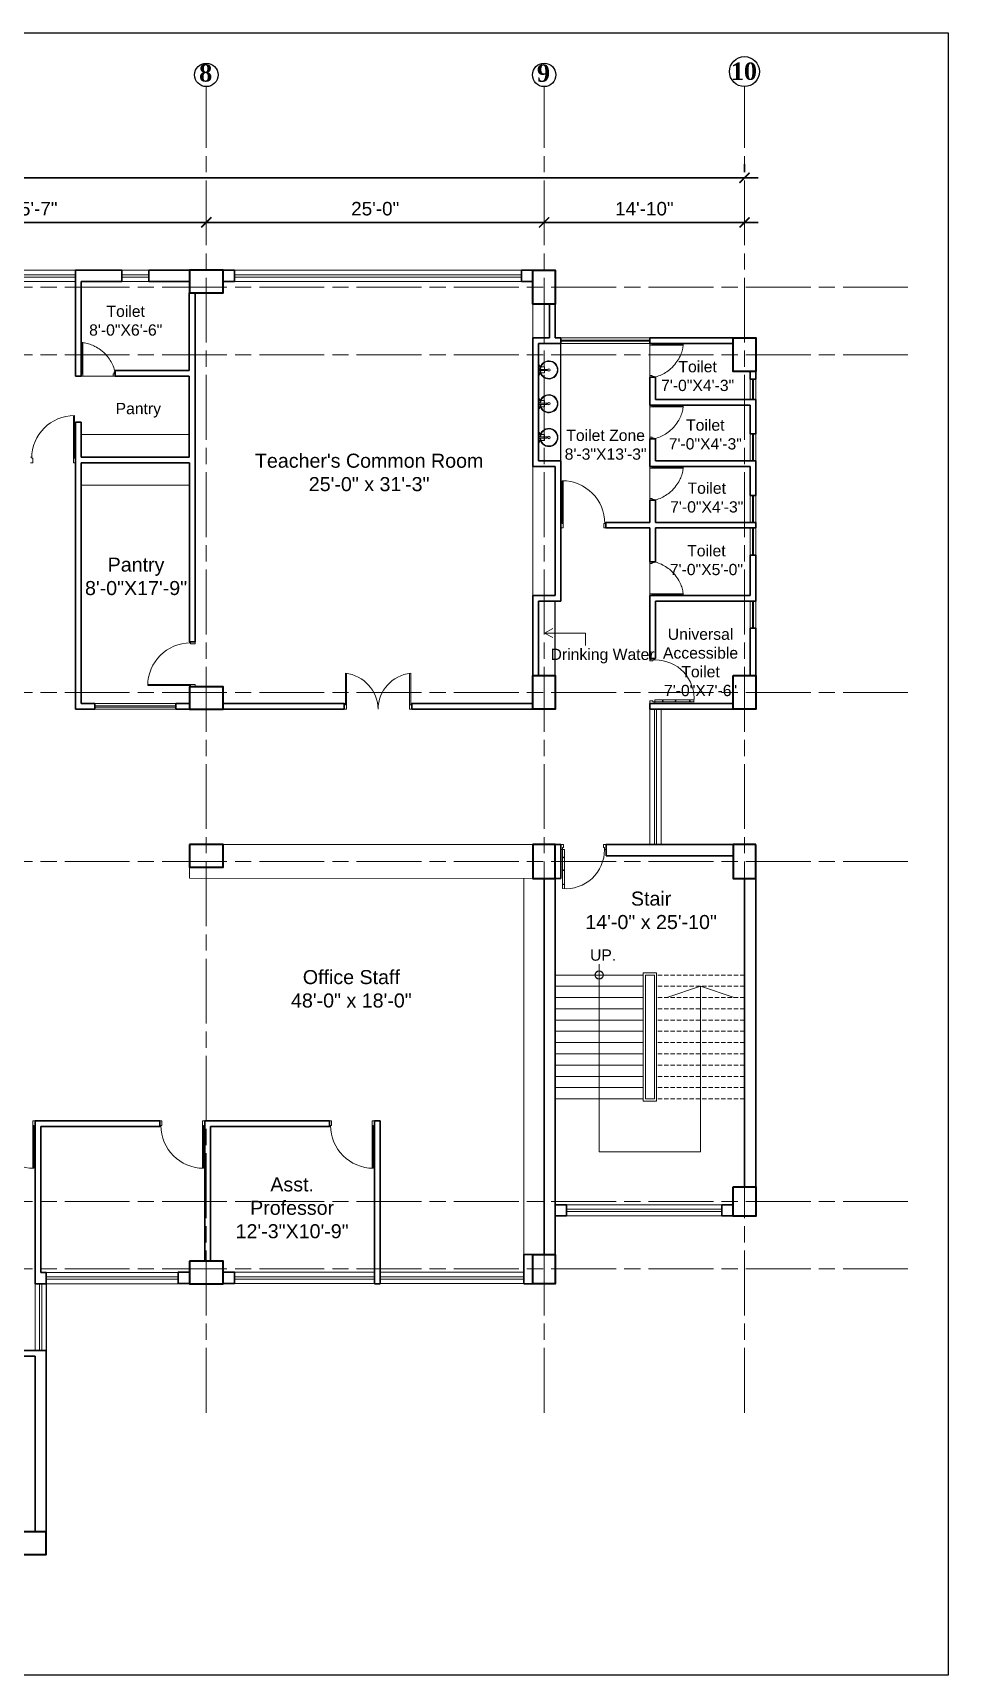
# Model space of a CAD drawing. Header units: inches. Extents: x -12 to 20935469, y -1604 to 24729220.
# Drawn here: x 20926124 to 20926937, y 24718738 to 24720196 of the extents above; entities that cross this region are included whole.
import ezdxf

# ---------------------------------------------------------------- set-up
doc = ezdxf.new("R2010")
doc.units = ezdxf.units.IN
doc.header["$LTSCALE"] = 0.03
doc.header["$MEASUREMENT"] = 0
doc.header["$PDMODE"] = 32
doc.header["$PDSIZE"] = 15
doc.linetypes.add('ACAD_ISO08W100', pattern=[36, 24, -3, 6, -3])
doc.linetypes.add('DASHED2', pattern=[0.375, 0.25, -0.125])
for name, color, linetype, lineweight in [('column', 1, 'Continuous', 40), ('Dim Line', 252, 'Continuous', 13), ('Door', 7, 'Continuous', 18), ('Gas', 21, 'Continuous', 5), ('Glass Line', 252, 'Continuous', 9), ('Grid Line', 252, 'Continuous', 18), ('Hatch', 253, 'Continuous', 15), ('Main Wall', 7, 'Continuous', 30), ('RAIL', 23, 'Continuous', 13), ('STAIR', 46, 'Continuous', 15), ('TOILET FIXTURE', 142, 'Continuous', 5), ('wind.', 150, 'Continuous', 20)]:
    doc.layers.add(name, color=color, linetype=linetype, lineweight=lineweight)
doc.layers.add('FUR', color=251, linetype='Continuous')
doc.layers.add('TEXT', color=7, linetype='Continuous')
doc.styles.add('2', font='swisscl.ttf')
doc.styles.add('RomanS', font='arial.ttf', dxfattribs={"height": 12})
doc.styles.get("Standard").update_dxf_attribs({"font": 'timesbd.ttf'})
doc.dimstyles.new('Aec_Arch_I', dxfattribs={"dimscale": 96, "dimtxt": 12, "dimasz": 0.09375, "dimexe": 0.125, "dimexo": 0.125, "dimgap": 0.0625, "dimtad": 1, "dimdec": 0, "dimzin": 3, "dimdsep": 46, "dimlunit": 4, "dimtxsty": 'RomanS', "dimblk1": 'ARCHTICK', "dimblk2": 'ARCHTICK', "dimsah": 1, "dimcen": 0.09375, "dimdle": 0.125, "dimadec": 0, "dimazin": 0, "dimtfac": 0.75, "dimtdec": 0, "dimtmove": 2, "dimatfit": 3, "dimldrblk": 'ARCHTICK', "dimfxl": 1, "dimfrac": 1, "dimtolj": 1, "dimtzin": 0, "dimarcsym": 0})

# ---------------------------------------------------------------- blocks, each defined once
blk = doc.blocks.new('_ArchTick')
at = {"color": 0, "linetype": 'ByBlock', "lineweight": 35, "const_width": 0.15}
blk.add_lwpolyline([(-0.5, -0.5), (0.5, 0.5)], dxfattribs=at)
blk = doc.blocks.new('*D23')
at = {"layer": 'Defpoints', "color": 0, "transparency": 16777216}
for p in [(20832166.8, 24724578.2), (20832473.8, 24724578.2), (20832473.8, 24724578.2)]:
    blk.add_point(p, dxfattribs=at)
at = {"layer": 'Dim Line', "color": 0, "lineweight": -2, "transparency": 16777216}
for p, q in [((20832154.8, 24724578.2), (20832485.8, 24724578.2)), ((20832166.8, 24724566.2), (20832166.8, 24724566.2)), ((20832473.8, 24724566.2), (20832473.8, 24724566.2))]:
    blk.add_line(p, q, dxfattribs=at)
at = {"layer": 'Dim Line', "color": 0, "lineweight": -2, "transparency": 16777216, "xscale": 9, "yscale": 9, "zscale": 9, "rotation": 180}
blk.add_blockref('_ArchTick', (20832166.8, 24724578.2), dxfattribs=at)
at = {"layer": 'Dim Line', "color": 0, "lineweight": -2, "transparency": 16777216, "xscale": 9, "yscale": 9, "zscale": 9}
blk.add_blockref('_ArchTick', (20832473.8, 24724578.2), dxfattribs=at)
at = {"layer": 'Dim Line', "color": 0, "transparency": 16777216, "insert": (20832320.3, 24724590.3), "char_height": 12, "attachment_point": 5, "style": 'RomanS'}
blk.add_mtext('\\A1;25\'-7"', dxfattribs=at)
blk = doc.blocks.new('*D10')
at = {"layer": 'Defpoints', "color": 0, "transparency": 16777216}
for p in [(20832473.8, 24724578.2), (20832773.8, 24724578.2), (20832773.8, 24724578.2)]:
    blk.add_point(p, dxfattribs=at)
at = {"layer": 'Dim Line', "color": 0, "lineweight": -2, "transparency": 16777216}
blk.add_line((20832461.8, 24724578.2), (20832785.8, 24724578.2), dxfattribs=at)
at = {"layer": 'Dim Line', "color": 0, "lineweight": -2, "transparency": 16777216, "xscale": 9, "yscale": 9, "zscale": 9, "rotation": 180}
blk.add_blockref('_ArchTick', (20832473.8, 24724578.2), dxfattribs=at)
at = {"layer": 'Dim Line', "color": 0, "lineweight": -2, "transparency": 16777216, "xscale": 9, "yscale": 9, "zscale": 9}
blk.add_blockref('_ArchTick', (20832773.8, 24724578.2), dxfattribs=at)
at = {"layer": 'Dim Line', "color": 0, "transparency": 16777216, "insert": (20832623.8, 24724590.3), "char_height": 12, "attachment_point": 5, "style": 'RomanS'}
blk.add_mtext('\\A1;25\'-0"', dxfattribs=at)
blk = doc.blocks.new('*D11')
at = {"layer": 'Defpoints', "color": 0, "transparency": 16777216}
for p in [(20832773.8, 24724578.2), (20832951.8, 24724578.2), (20832951.8, 24724578.2)]:
    blk.add_point(p, dxfattribs=at)
at = {"layer": 'Dim Line', "color": 0, "lineweight": -2, "transparency": 16777216}
for p, q in [((20832761.8, 24724578.2), (20832963.8, 24724578.2)), ((20832951.8, 24724566.2), (20832951.8, 24724566.2))]:
    blk.add_line(p, q, dxfattribs=at)
at = {"layer": 'Dim Line', "color": 0, "lineweight": -2, "transparency": 16777216, "xscale": 9, "yscale": 9, "zscale": 9, "rotation": 180}
blk.add_blockref('_ArchTick', (20832773.8, 24724578.2), dxfattribs=at)
at = {"layer": 'Dim Line', "color": 0, "lineweight": -2, "transparency": 16777216, "xscale": 9, "yscale": 9, "zscale": 9}
blk.add_blockref('_ArchTick', (20832951.8, 24724578.2), dxfattribs=at)
at = {"layer": 'Dim Line', "color": 0, "transparency": 16777216, "insert": (20832862.8, 24724590.3), "char_height": 12, "attachment_point": 5, "style": 'RomanS'}
blk.add_mtext('\\A1;14\'-10"', dxfattribs=at)
blk = doc.blocks.new('*D13')
at = {"layer": 'Defpoints', "color": 0, "transparency": 16777216}
for p in [(20830948.3, 24724610.7), (20832951.8, 24724617.8), (20832951.8, 24724610.7)]:
    blk.add_point(p, dxfattribs=at)
at = {"layer": 'Dim Line', "color": 0, "lineweight": -2, "transparency": 16777216}
for p, q in [((20830948.3, 24724622.7), (20830948.3, 24724629.8)), ((20832951.8, 24724622.7), (20832951.8, 24724629.8)), ((20830936.3, 24724617.8), (20832963.8, 24724617.8))]:
    blk.add_line(p, q, dxfattribs=at)
at = {"layer": 'Dim Line', "color": 0, "lineweight": -2, "transparency": 16777216, "xscale": 9, "yscale": 9, "zscale": 9, "rotation": 180}
blk.add_blockref('_ArchTick', (20830948.3, 24724617.8), dxfattribs=at)
at = {"layer": 'Dim Line', "color": 0, "lineweight": -2, "transparency": 16777216, "xscale": 9, "yscale": 9, "zscale": 9}
blk.add_blockref('_ArchTick', (20832951.8, 24724617.8), dxfattribs=at)
at = {"layer": 'Dim Line', "color": 0, "transparency": 16777216, "insert": (20831950, 24724629.9), "char_height": 12, "attachment_point": 5, "style": 'RomanS'}
blk.add_mtext('\\A1;166\'-11"', dxfattribs=at)
blk = doc.blocks.new('Door_45')
at = {"layer": 'Door'}
for p, q in [((1.5, 5), (1.5, 44)), ((1.5, 40), (2.2, 40)), ((2.2, 40), (2.2, 39.5)), ((2.2, 39.5), (2.7, 39.5)), ((2.7, 39.5), (2.7, 40)), ((2.7, 40), (3.5, 40)), ((3.5, 44), (3.5, 5)), ((1.5, 25.8), (2.2, 25.8)), ((2.2, 25.8), (2.2, 25.3)), ((2.2, 25.3), (2.7, 25.3)), ((2.7, 25.8), (3.5, 25.8)), ((2.7, 25.3), (2.7, 25.8)), ((0, 0), (0, 5)), ((0, 5), (1.5, 5)), ((1.5, 12.6), (2.2, 12.6)), ((3.5, 5), (1.5, 5)), ((1.5, 5), (1.5, 3)), ((1.5, 3), (2.5, 3)), ((2.2, 12.6), (2.2, 13.1)), ((2.2, 13.1), (2.7, 13.1)), ((2.5, 3), (2.5, 0)), ((2.7, 13.1), (2.7, 12.6)), ((2.7, 12.6), (3.5, 12.6)), ((42.5, 3), (42.5, 0)), ((43.5, 3), (42.5, 3)), ((45, 5), (43.5, 5)), ((43.5, 5), (43.5, 3)), ((45, 0), (45, 5)), ((2.5, 0), (0, 0)), ((42.5, 0), (45, 0))]:
    blk.add_line(p, q, dxfattribs=at)
blk.add_arc((4.7, 5.3), 38.8, 359.6233, 94.6685, dxfattribs=at)
blk = doc.blocks.new('sssss-flat-876')
at = {"layer": 'Door', "linetype": 'Continuous', "ltscale": 3}
blk.add_line((3666.5, 84027.2), (3666.5, 84055.7), dxfattribs=at)
at = {"layer": 'Door', "linetype": 'Continuous', "ltscale": 3, "extrusion": (-7.21527e-09, -3.35624e-18, 1), "elevation": 0}
for points in [[(3666.5, 84057.2), (3666.5, 84055.7), (3668.4, 84055.7), (3668.4, 84056.5), (3670.2, 84056.5), (3670.2, 84057.2)], [(3668.4, 84055.7), (3696.2, 84055.7), (3696.2, 84056.5), (3668.4, 84056.5)]]:
    blk.add_lwpolyline(points, close=True, dxfattribs=at)
at = {"layer": 'Door', "linetype": 'Continuous', "ltscale": 3, "flags": 128}
blk.add_lwpolyline([(3670.2, 84027.2, 0.04096), (3675.5, 84028.9, 0.082496), (3684.9, 84034.8, 0.052187), (3689.7, 84040, 0.043988), (3692.9, 84045, 0.036571), (3694.8, 84049.6, 0.034751), (3695.9, 84054.2, 0.011435), (3696.2, 84055.7)], format="xyb", dxfattribs=at)
at = {"layer": 'Door', "linetype": 'Continuous', "ltscale": 3}
blk.add_lwpolyline([(3666.5, 84027.2), (3666.5, 84028.7), (3668.4, 84028.7), (3668.4, 84027.9), (3670.2, 84027.9), (3670.2, 84027.2)], close=True, dxfattribs=at)
blk = doc.blocks.new('$D40')
at = {"layer": 'Door'}
for p, q in [((1, 4), (1, 42)), ((2, 0), (2, 42)), ((1, 5), (0, 5)), ((2, 0), (0, 0)), ((2, 4), (1, 4)), ((39, 4), (38, 4)), ((38, 4), (38, 0)), ((40, 0), (38, 0)), ((40, 5), (39, 5)), ((39, 5), (39, 4))]:
    blk.add_line(p, q, dxfattribs=at)
blk.add_arc((1, 4), 38, 0, 90, dxfattribs=at)
blk = doc.blocks.new('7-flat-72')
at = {"layer": 'Glass Line', "color": 8, "ltscale": 20}
for p, q in [((-64478.7, 376960.5), (-64480.3, 376960.5)), ((-64480.3, 376959.5), (-64480.3, 376960.5)), ((-64480.3, 376959.5), (-64480.3, 376960.5)), ((-64478.7, 376959.5), (-64480.3, 376959.5)), ((-64480.3, 376959.1), (-64480.3, 376959.4)), ((-64478.7, 376959.4), (-64480.3, 376959.4)), ((-64478.7, 376959.1), (-64480.3, 376959.1)), ((-64480.2, 376959.4), (-64480.2, 376959.5)), ((-64480.1, 376959.5), (-64480.1, 376960.5)), ((-64479.9, 376959.5), (-64479.9, 376960.5)), ((-64479.5, 376959.5), (-64479.5, 376960.5)), ((-64479.1, 376959.5), (-64479.1, 376960.5)), ((-64478.9, 376959.5), (-64478.9, 376960.5)), ((-64478.9, 376959.4), (-64478.9, 376959.5)), ((-64478.8, 376959.5), (-64478.8, 376960.5)), ((-64478.7, 376959.5), (-64478.7, 376960.5)), ((-64478.7, 376959.1), (-64478.7, 376959.4)), ((-64475.1, 376959.4), (-64476.9, 376959.4)), ((-64476.9, 376959.1), (-64476.9, 376959.4)), ((-64475.1, 376959.1), (-64476.9, 376959.1)), ((-64476.6, 376959.4), (-64476.6, 376966.6)), ((-64475.5, 376966.6), (-64476.6, 376966.6)), ((-64475.5, 376959.4), (-64475.5, 376966.6)), ((-64475.1, 376959.1), (-64475.1, 376959.4)), ((-64473.3, 376960.5), (-64471.7, 376960.5)), ((-64473.3, 376959.5), (-64473.3, 376960.5)), ((-64473.3, 376959.5), (-64473.3, 376960.5)), ((-64473.3, 376959.5), (-64471.7, 376959.5)), ((-64473.3, 376959.1), (-64473.3, 376959.4)), ((-64473.3, 376959.4), (-64471.7, 376959.4)), ((-64473.3, 376959.1), (-64471.7, 376959.1)), ((-64473.1, 376959.5), (-64473.1, 376960.5)), ((-64473.1, 376959.4), (-64473.1, 376959.5)), ((-64472.9, 376959.5), (-64472.9, 376960.5)), ((-64472.5, 376959.5), (-64472.5, 376960.5)), ((-64472.1, 376959.5), (-64472.1, 376960.5)), ((-64471.9, 376959.5), (-64471.9, 376960.5)), ((-64471.9, 376959.4), (-64471.9, 376959.5)), ((-64471.8, 376959.5), (-64471.8, 376960.5)), ((-64471.7, 376959.5), (-64471.7, 376960.5)), ((-64471.7, 376959.1), (-64471.7, 376959.4))]:
    blk.add_line(p, q, dxfattribs=at)
blk.add_circle((-64476, 376968.4, 0), 1.08, dxfattribs=at)
for radius, start, end in [(8.1, 273.8334, 266.1883), (7.55, 274.115, 265.9068)]:
    blk.add_arc((-64476, 376968.4, 0), radius, start, end, dxfattribs=at)
blk = doc.blocks.new('SFSFSFS-flat-72')
at = {"layer": 'TOILET FIXTURE', "ltscale": 0.2}
blk.add_lwpolyline([(-3918.5, -3608.1), (-3918.5, -3602.7), (-3923.9, -3602.7), (-3923.9, -3608.1)], close=True, dxfattribs=at)
at = {"layer": 'TOILET FIXTURE', "ltscale": 20}
blk.add_blockref('7-flat-72', (60554.8, -380567.2), dxfattribs=at)
blk = doc.blocks.new('A$C36295410')
at = {"layer": 'Door'}
for p, q in [((1, 4), (1, 32)), ((2, 0), (2, 32)), ((58, 0), (58, 32)), ((59, 4), (59, 32)), ((1, 5), (0, 5)), ((2, 4), (1, 4)), ((58, 4), (59, 4)), ((59, 5), (60, 5)), ((2, 0), (0, 0)), ((58, 0), (60, 0))]:
    blk.add_line(p, q, dxfattribs=at)
for centre, start, end in [((-2.5, -0.3), 0.5906, 83.7783), ((62.5, -0.3), 96.2217, 179.4094)]:
    blk.add_arc(centre, 32.5, start, end, dxfattribs=at)
blk = doc.blocks.new('fff')
at = {"layer": 'Grid Line', "color": 252, "linetype": 'ACAD_ISO08W100', "lineweight": 9, "ltscale": 80, "true_color": 0x939598}
for p, q in [((20832473.8, 24723521.1), (20832473.8, 24724698.8)), ((20832773.8, 24723521.1), (20832773.8, 24724698.8)), ((20832951.8, 24723521.1), (20832951.8, 24724698.8)), ((20833096.9, 24724520.6), (20830726.1, 24724520.6)), ((20833096.9, 24724460.6), (20830726.1, 24724460.6)), ((20833096.9, 24724160.7), (20830726.1, 24724160.7)), ((20833096.9, 24724010.7), (20830726.1, 24724010.7)), ((20833096.9, 24723708.7), (20830726.1, 24723708.7)), ((20833096.9, 24723648.8), (20830726.1, 24723648.8))]:
    blk.add_line(p, q, dxfattribs=at)
at = {"layer": 'Dim Line'}
for base, p1, p2, picture, middle in [((20832951.7523, 24724617.8128), (20830948.3088, 24724610.7482), (20832951.7523, 24724610.7482), '*D13', (20831950.0306, 24724629.9397)), ((20832473.8, 24724578.2), (20832166.8, 24724578.2), (20832473.8, 24724578.2), '*D23', (20832320.3, 24724590.3)), ((20832773.8, 24724578.2), (20832473.8, 24724578.2), (20832773.8, 24724578.2), '*D10', (20832623.8, 24724590.3)), ((20832951.8, 24724578.2), (20832773.8, 24724578.2), (20832951.8, 24724578.2), '*D11', (20832862.8, 24724590.3))]:
    dim = blk.add_linear_dim(base=base, p1=p1, p2=p2, dimstyle='Aec_Arch_I', dxfattribs=at)
    dim.commit()
    dim.dimension.update_dxf_attribs({"geometry": picture, "text_midpoint": middle})

msp = doc.modelspace()

# ---------------------------------------------------------------- linework, layer by layer
for p, q in [((20926593, 24719816.2), (20926593, 24719920.5)), ((20926766, 24719925.5), (20926766, 24719925.5)), ((20926588, 24719625.6), (20926588, 24719691.6)), ((20926677, 24719600.8), (20926672, 24719600.8))]:
    msp.add_line(p, q)
msp.add_lwpolyline([(20926136, 24719085.4), (20926136, 24718845), (20925450.5, 24718845), (20925450.5, 24719085.4)])
msp.add_circle((20926627, 24719359.6), 3.61)
at = {"layer": 'column', "lineweight": 40, "ltscale": 20}
for points in [[(20926263.1, 24719985.5), (20926263.1, 24719965.5), (20926293.1, 24719965.5), (20926293.1, 24719985.5)], [(20926568, 24719985.5), (20926588, 24719985.5), (20926588, 24719955.5), (20926568, 24719955.5)], [(20926746, 24719925.5), (20926766, 24719925.5), (20926766, 24719895.5), (20926746, 24719895.5)], [(20926568, 24719625.6), (20926588, 24719625.6), (20926588, 24719595.6), (20926568, 24719595.6)], [(20926746, 24719625.6), (20926766, 24719625.6), (20926766, 24719595.6), (20926746, 24719595.6)], [(20926263.1, 24719615.6), (20926263.1, 24719595.6), (20926293.1, 24719595.6), (20926293.1, 24719615.6)], [(20926263.1, 24719475.4), (20926263.1, 24719455.4), (20926293.1, 24719455.4), (20926293.1, 24719475.4)], [(20926588, 24719475.4), (20926568.1, 24719475.4), (20926568.1, 24719445.4), (20926588, 24719445.4)], [(20926766, 24719475.4), (20926746, 24719475.4), (20926746, 24719445.4), (20926766, 24719445.4)], [(20926746, 24719171.4), (20926766, 24719171.4), (20926766, 24719145.4), (20926746, 24719145.4)], [(20926263.1, 24719105.4), (20926263.1, 24719085.4), (20926293.1, 24719085.4), (20926293.1, 24719105.4)], [(20926568.1, 24719111.4), (20926588, 24719111.4), (20926588, 24719085.4), (20926568.1, 24719085.4)], [(20926106, 24718865), (20926106, 24718845), (20926136, 24718845), (20926136, 24718865)]]:
    msp.add_lwpolyline(points, close=True, dxfattribs=at)
at = {"layer": 'Defpoints'}
msp.add_lwpolyline([(20924498, 24720196.3), (20926936.9, 24720196.3), (20926936.9, 24718737.8), (20924498, 24718737.8)], close=True, dxfattribs=at)
at = {"layer": 'Gas', "color": 0, "lineweight": 5}
for points in [[(20926666, 24719361.6), (20926678, 24719361.6), (20926678, 24719247.6), (20926666, 24719247.6)], [(20926668, 24719359.6), (20926676, 24719359.6), (20926676, 24719249.6), (20926668, 24719249.6)]]:
    msp.add_lwpolyline(points, close=True, dxfattribs=at)
at = {"layer": 'Hatch'}
msp.add_line((20926568, 24719925.5), (20926568, 24719955.4), dxfattribs=at)
at = {"layer": 'Hatch', "lineweight": 5}
for p, q in [((20926263, 24719839.5), (20926167, 24719839.5)), ((20926568, 24719696.6), (20926568, 24719811.2)), ((20926167, 24719794.5), (20926263.1, 24719794.5)), ((20926560.1, 24719111.4), (20926560.1, 24719445.4))]:
    msp.add_line(p, q, dxfattribs=at)
msp.add_lwpolyline([(20926263.1, 24719475.6), (20926568.1, 24719475.4), (20926568.1, 24719445.4), (20926263.1, 24719445.6)], close=True, dxfattribs=at)
at = {"layer": 'Main Wall', "lineweight": 30}
for p, q in [((20926162, 24719985.5), (20926162, 24719891.5)), ((20926167, 24719891.5), (20926167, 24719975.5)), ((20926167, 24719975.5), (20926203, 24719975.5)), ((20926203, 24719975.5), (20926203, 24719985.5)), ((20926227, 24719975.5), (20926227, 24719985.5)), ((20926227, 24719975.5), (20926263.1, 24719975.5)), ((20926263, 24719985.5), (20926253, 24719985.5)), ((20926253, 24719975.5), (20926263, 24719975.5)), ((20926558, 24719985.5), (20926568, 24719985.5)), ((20926558, 24719975.5), (20926558, 24719985.5)), ((20926568, 24719975.5), (20926558, 24719975.5)), ((20926263, 24719896.5), (20926263, 24719965.5)), ((20926268.1, 24719965.5), (20926268.1, 24719655.6)), ((20926583, 24719925.5), (20926583, 24719955.5)), ((20926588, 24719925.5), (20926588, 24719955.5)), ((20926568, 24719811.2), (20926568, 24719925.5)), ((20926583, 24719925.5), (20926568, 24719925.5)), ((20926573, 24719816.2), (20926573, 24719920.5)), ((20926593, 24719920.5), (20926573, 24719920.5)), ((20926593, 24719925.5), (20926588, 24719925.5)), ((20926593, 24719920.5), (20926593, 24719925.5)), ((20926746, 24719925.5), (20926672, 24719925.5)), ((20926672, 24719920.5), (20926672, 24719925.5)), ((20926746, 24719920.5), (20926672, 24719920.5)), ((20926162, 24719891.5), (20926167, 24719891.5)), ((20926197, 24719896.5), (20926197, 24719891.5)), ((20926263, 24719896.5), (20926197, 24719896.5)), ((20926263, 24719891.5), (20926197, 24719891.5)), ((20926263, 24719819.5), (20926263, 24719891.5)), ((20926677, 24719890.5), (20926672, 24719890.5)), ((20926677, 24719890.5), (20926677, 24719870.8)), ((20926766, 24719888.8), (20926766, 24719895.5)), ((20926677, 24719870.8), (20926766, 24719870.8)), ((20926766, 24719840.2), (20926766, 24719870.8)), ((20926672, 24719865.8), (20926761, 24719865.8)), ((20926167, 24719850.5), (20926162, 24719850.5)), ((20926162, 24719850.5), (20926162, 24719595.6)), ((20926167, 24719819.5), (20926167, 24719850.5)), ((20926672, 24719835.8), (20926677, 24719835.8)), ((20926677, 24719835.8), (20926677, 24719816.2)), ((20926263, 24719819.5), (20926167, 24719819.5)), ((20926167, 24719814.5), (20926263.1, 24719814.5)), ((20926167, 24719814.5), (20926167, 24719600.6)), ((20926263.1, 24719655.6), (20926263.1, 24719814.5)), ((20926593, 24719816.2), (20926573, 24719816.2)), ((20926593, 24719761.6), (20926593, 24719816.2)), ((20926677, 24719816.2), (20926766, 24719816.2)), ((20926766, 24719785.6), (20926766, 24719816.2)), ((20926588, 24719811.2), (20926568, 24719811.2)), ((20926588, 24719696.6), (20926588, 24719811.2)), ((20926672, 24719811.2), (20926761, 24719811.2)), ((20926761, 24719811.2), (20926761, 24719785.6)), ((20926766, 24719785.6), (20926761, 24719785.6)), ((20926672, 24719781.2), (20926677, 24719781.2)), ((20926593, 24719691.6), (20926593, 24719761.6)), ((20926633, 24719756.6), (20926633, 24719761.6)), ((20926633, 24719756.6), (20926672, 24719756.6)), ((20926672, 24719726.6), (20926672, 24719756.6)), ((20926766, 24719761.6), (20926677, 24719761.6)), ((20926677, 24719756.6), (20926766, 24719756.6)), ((20926677, 24719726.6), (20926677, 24719756.6)), ((20926766, 24719756.6), (20926766, 24719761.6)), ((20926672, 24719726.6), (20926677, 24719726.6)), ((20926761, 24719732.6), (20926766, 24719732.6)), ((20926761, 24719732.6), (20926761, 24719696.6)), ((20926766, 24719691.6), (20926766, 24719732.6)), ((20926568, 24719625.6), (20926568, 24719696.6)), ((20926588, 24719696.6), (20926568, 24719696.6)), ((20926672, 24719640.8), (20926672, 24719696.6)), ((20926672, 24719696.6), (20926761, 24719696.6)), ((20926573, 24719625.6), (20926573, 24719691.6)), ((20926593, 24719691.6), (20926573, 24719691.6)), ((20926677, 24719640.8), (20926677, 24719691.6)), ((20926677, 24719691.6), (20926766, 24719691.6)), ((20926761, 24719667.6), (20926761, 24719625.6)), ((20926761, 24719667.6), (20926766, 24719667.6)), ((20926766, 24719625.6), (20926766, 24719667.6)), ((20926268.1, 24719655.6), (20926263.1, 24719655.6)), ((20926672, 24719640.8), (20926677, 24719640.8)), ((20926179, 24719595.6), (20926162, 24719595.6)), ((20926179, 24719600.6), (20926167, 24719600.6)), ((20926179, 24719600.6), (20926179, 24719595.6)), ((20926263.1, 24719600.6), (20926251, 24719600.6)), ((20926251, 24719600.6), (20926251, 24719595.6)), ((20926263.1, 24719595.6), (20926251, 24719595.6)), ((20926293.1, 24719600.6), (20926400.6, 24719600.6)), ((20926293.1, 24719595.6), (20926400.6, 24719595.6)), ((20926400.6, 24719600.6), (20926400.6, 24719595.6)), ((20926460.6, 24719600.6), (20926568.1, 24719600.6)), ((20926460.6, 24719595.6), (20926460.6, 24719600.6)), ((20926460.6, 24719595.6), (20926568.1, 24719595.6)), ((20926672, 24719600.8), (20926746, 24719600.8)), ((20926672, 24719600.8), (20926672, 24719595.7)), ((20926672, 24719595.7), (20926746, 24719595.7)), ((20926593, 24719475.4), (20926588, 24719475.4)), ((20926593, 24719445.4), (20926593, 24719475.4)), ((20926633.1, 24719475.4), (20926746, 24719475.4)), ((20926633.1, 24719475.4), (20926633.1, 24719465.4)), ((20926633.1, 24719465.4), (20926746, 24719465.4)), ((20926578.1, 24719111.4), (20926578.1, 24719445.4)), ((20926588, 24719445.4), (20926593, 24719445.4)), ((20926588, 24719111.4), (20926588, 24719445.4)), ((20926756, 24719445.4), (20926756, 24719171.4)), ((20926766, 24719445.4), (20926766, 24719171.4)), ((20926126, 24719230), (20926126, 24719085.4)), ((20926126, 24719230), (20926236.7, 24719230)), ((20926236.7, 24719230), (20926236.7, 24719225)), ((20926387.4, 24719230), (20926276.7, 24719230)), ((20926276.7, 24719230), (20926276.7, 24719105.4)), ((20926387.4, 24719230), (20926387.4, 24719225)), ((20926432.4, 24719230), (20926427.4, 24719230)), ((20926427.4, 24719230), (20926427.4, 24719085.4)), ((20926432.4, 24719230), (20926432.4, 24719085.4)), ((20926131, 24719225), (20926131, 24719095.4)), ((20926131, 24719225), (20926236.7, 24719225)), ((20926387.4, 24719225), (20926281.7, 24719225)), ((20926281.7, 24719225), (20926281.7, 24719105.4)), ((20926598.1, 24719155.6), (20926598.1, 24719145.6)), ((20926126, 24719085.4), (20926136, 24719085.4)), ((20926131, 24719095.4), (20926136, 24719095.4)), ((20926136, 24719085.4), (20926136, 24719095.4)), ((20926427.4, 24719085.4), (20926432.4, 24719085.4)), ((20926568.1, 24719085.4), (20926560.1, 24719085.4)), ((20926001.9, 24719026), (20926136, 24719026.1)), ((20926136, 24719021.1), (20926136, 24719026.1)), ((20926126, 24719021.1), (20925996.9, 24719021)), ((20926126, 24719021.1), (20926126, 24718865)), ((20926126, 24718865), (20926126, 24719021.1)), ((20926136, 24719021.1), (20926136, 24718865))]:
    msp.add_line(p, q, dxfattribs=at)
for points in [[(20926162, 24719985.5), (20926203, 24719985.5)], [(20926227, 24719985.5), (20926263.1, 24719985.5)], [(20926293, 24719985.5), (20926303, 24719985.5), (20926303, 24719975.5), (20926293, 24719975.5)], [(20926672, 24719890.5), (20926672, 24719865.8)], [(20926761, 24719895.5), (20926761, 24719888.8)], [(20926761, 24719888.8), (20926766, 24719888.8)], [(20926761, 24719865.8), (20926761, 24719840.2)], [(20926672, 24719835.8), (20926672, 24719811.2)], [(20926761, 24719840.2), (20926766, 24719840.2)], [(20926672, 24719781.2), (20926672, 24719761.6)], [(20926677, 24719781.2), (20926677, 24719761.6)], [(20926672, 24719761.6), (20926633, 24719761.6)], [(20926598.1, 24719145.6), (20926588, 24719145.6), (20926588, 24719155.6), (20926598.1, 24719155.6)], [(20926746, 24719145.6), (20926736, 24719145.6), (20926736, 24719155.6), (20926746, 24719155.6)], [(20926263, 24719085.6), (20926253, 24719085.6), (20926253, 24719095.6), (20926263, 24719095.6)], [(20926293, 24719095.6), (20926303, 24719095.6), (20926303, 24719085.6), (20926293, 24719085.6)]]:
    msp.add_lwpolyline(points, dxfattribs=at)
msp.add_lwpolyline([(20926568.1, 24719111.4), (20926560.1, 24719111.4), (20926560.1, 24719085.4), (20926568.1, 24719085.4)], close=True, dxfattribs=at)
at = {"layer": 'RAIL', "lineweight": 9}
for p, q in [((20926627, 24719369.3), (20926627, 24719202.6)), ((20926687, 24719339.6), (20926717, 24719349.6)), ((20926717, 24719202.6), (20926717, 24719349.6)), ((20926717, 24719349.6), (20926747, 24719339.6)), ((20926588, 24719339.6), (20926666, 24719339.6)), ((20926627, 24719202.6), (20926717, 24719202.6))]:
    msp.add_line(p, q, dxfattribs=at)
at = {"layer": 'STAIR', "color": 253, "lineweight": 5}
for p, q in [((20926578.4, 24719663.3), (20926585.7, 24719667.3)), ((20926578.4, 24719663.3), (20926614.7, 24719663.3)), ((20926578.4, 24719663.3), (20926585.7, 24719659.3)), ((20926614.7, 24719663.3), (20926614.7, 24719652.1))]:
    msp.add_line(p, q, dxfattribs=at)
at = {"layer": 'STAIR', "color": 32, "lineweight": 5}
for p, q in [((20926666, 24719359.6), (20926588, 24719359.6)), ((20926666, 24719349.6), (20926588, 24719349.6)), ((20926648, 24719339.6), (20926588, 24719339.6)), ((20926666, 24719329.6), (20926588, 24719329.6)), ((20926666, 24719319.6), (20926588, 24719319.6)), ((20926666, 24719309.6), (20926588, 24719309.6)), ((20926666, 24719299.6), (20926588, 24719299.6)), ((20926666, 24719289.6), (20926588, 24719289.6)), ((20926666, 24719279.6), (20926588, 24719279.6)), ((20926666, 24719269.6), (20926588, 24719269.6)), ((20926666, 24719259.6), (20926588, 24719259.6)), ((20926666, 24719249.6), (20926588, 24719249.6))]:
    msp.add_line(p, q, dxfattribs=at)
at = {"layer": 'STAIR', "color": 32, "linetype": 'DASHED2', "lineweight": 5, "ltscale": 500}
for p, q in [((20926756, 24719359.6), (20926678, 24719359.6)), ((20926756, 24719349.6), (20926678, 24719349.6)), ((20926756, 24719339.6), (20926678, 24719339.6)), ((20926756, 24719329.6), (20926678, 24719329.6)), ((20926756, 24719319.6), (20926678, 24719319.6)), ((20926756, 24719309.6), (20926678, 24719309.6)), ((20926756, 24719299.6), (20926678, 24719299.6)), ((20926756, 24719289.6), (20926678, 24719289.6)), ((20926756, 24719279.6), (20926678, 24719279.6)), ((20926756, 24719269.6), (20926678, 24719269.6)), ((20926756, 24719259.6), (20926678, 24719259.6)), ((20926756, 24719249.6), (20926678, 24719249.6))]:
    msp.add_line(p, q, dxfattribs=at)
at = {"layer": 'TEXT'}
for centre, radius in [((20926278.1, 24720159), 10.4), ((20926578.1, 24720159), 10.4), ((20926756, 24720161.9), 13.3)]:
    msp.add_circle(centre, radius, dxfattribs=at)
at = {"layer": 'wind.', "lineweight": 5}
for p, q in [((20926162, 24719985.5), (20925978, 24719985.5)), ((20926162, 24719975.5), (20925978, 24719975.5)), ((20926203, 24719985.5), (20926227, 24719985.5)), ((20926203, 24719981.5), (20926227, 24719981.5)), ((20926203, 24719979.5), (20926227, 24719979.5)), ((20926203, 24719975.5), (20926227, 24719975.5)), ((20926303, 24719985.5), (20926558, 24719985.5)), ((20926303, 24719975.5), (20926558, 24719975.5)), ((20926761, 24719816.2), (20926761, 24719840.2)), ((20926763, 24719816.2), (20926763, 24719840.2)), ((20926764, 24719816.2), (20926764, 24719840.2)), ((20926766, 24719816.2), (20926766, 24719840.2)), ((20926761, 24719761.6), (20926761, 24719785.6)), ((20926763, 24719761.6), (20926763, 24719785.6)), ((20926764, 24719761.6), (20926764, 24719785.6)), ((20926766, 24719761.6), (20926766, 24719785.6)), ((20926761, 24719732.6), (20926761, 24719756.6)), ((20926763, 24719732.6), (20926763, 24719756.6)), ((20926764, 24719732.6), (20926764, 24719756.6)), ((20926766, 24719732.6), (20926766, 24719756.6)), ((20926761, 24719667.6), (20926761, 24719691.6)), ((20926763, 24719667.6), (20926763, 24719691.6)), ((20926764, 24719667.6), (20926764, 24719691.6)), ((20926766, 24719667.6), (20926766, 24719691.6)), ((20926672, 24719475.6), (20926672, 24719595.7)), ((20926676, 24719475.6), (20926676, 24719595.7)), ((20926678, 24719475.6), (20926678, 24719595.7)), ((20926682, 24719475.6), (20926682, 24719595.7)), ((20926588, 24719151.6), (20926588, 24719151.6)), ((20926588, 24719149.6), (20926588, 24719149.6)), ((20926736, 24719155.6), (20926598.1, 24719155.6)), ((20926736, 24719151.6), (20926598.1, 24719151.6)), ((20926736, 24719149.6), (20926598.1, 24719149.6)), ((20926736, 24719145.6), (20926598.1, 24719145.6)), ((20926126, 24719085.4), (20926126, 24719026.1)), ((20926126, 24719085.4), (20926126, 24719026.1)), ((20926130, 24719085.4), (20926130, 24719026.1)), ((20926132, 24719085.4), (20926132, 24719026.1)), ((20926136, 24719095.4), (20926253, 24719095.4)), ((20926136, 24719091.6), (20926253, 24719091.6)), ((20926136, 24719089.6), (20926253, 24719089.6)), ((20926136, 24719085.4), (20926136, 24719026.1)), ((20926136, 24719085.4), (20926253, 24719085.4)), ((20926303, 24719095.6), (20926427.4, 24719095.6)), ((20926303, 24719091.6), (20926427.4, 24719091.6)), ((20926303, 24719091.6), (20926427.4, 24719091.6)), ((20926303, 24719089.6), (20926427.4, 24719089.6)), ((20926303, 24719089.6), (20926427.4, 24719089.6)), ((20926303, 24719085.6), (20926560.1, 24719085.6)), ((20926432.4, 24719095.6), (20926560.1, 24719095.6)), ((20926432.4, 24719091.6), (20926560.1, 24719091.6)), ((20926432.4, 24719091.6), (20926560.1, 24719091.6)), ((20926432.4, 24719089.6), (20926560.1, 24719089.6)), ((20926432.4, 24719089.6), (20926560.1, 24719089.6))]:
    msp.add_line(p, q, dxfattribs=at)
at = {"layer": 'wind.'}
for p, q in [((20925978, 24719981.5), (20926162, 24719981.5)), ((20925978, 24719979.5), (20926162, 24719979.5)), ((20926303, 24719981.5), (20926558, 24719981.5)), ((20926303, 24719979.5), (20926558, 24719979.5)), ((20926672, 24719925.5), (20926593, 24719925.5)), ((20926672, 24719923.5), (20926593, 24719923.5)), ((20926672, 24719922.5), (20926593, 24719922.5)), ((20926672, 24719920.5), (20926593, 24719920.5)), ((20926761, 24719870.8), (20926761, 24719888.8)), ((20926763, 24719870.8), (20926763, 24719888.8)), ((20926764, 24719870.8), (20926764, 24719888.8)), ((20926766, 24719870.8), (20926766, 24719888.8)), ((20926179, 24719600.6), (20926251, 24719600.6)), ((20926179, 24719598.6), (20926251, 24719598.6)), ((20926179, 24719597.6), (20926251, 24719597.6)), ((20926179, 24719595.6), (20926251, 24719595.6))]:
    msp.add_line(p, q, dxfattribs=at)

# ---------------------------------------------------------------- block references
at = {"layer": 'Door', "ltscale": 20}
for p in [(20923005.5, 24635863.2), (20923005.5, 24635808.6), (20923005.5, 24635754)]:
    msp.add_blockref('sssss-flat-876', p, dxfattribs=at)
at = {"layer": 'Door'}
msp.add_blockref('$D40', (20926593, 24719756.6), dxfattribs=at)
at = {"layer": 'Door', "ltscale": 20, "xscale": -1, "rotation": 180}
msp.add_blockref('sssss-flat-876', (20923005.5, 24803753.8), dxfattribs=at)
at = {"layer": 'Door'}
for p, rotation in [((20926268.1, 24719615.6), 89.99999999999997), ((20926126, 24719230), 180), ((20926276.7, 24719230), 180), ((20926427.4, 24719230), 180)]:
    msp.add_blockref('$D40', p, dxfattribs=dict(at, rotation=rotation))
at = {"layer": 'Door', "color": 250, "ltscale": 20, "xscale": -0.8888888888759539, "yscale": 0.8888888888759539, "zscale": 0.8888888888759539}
for p, rotation in [((20926672.1, 24719600.8), 270), ((20926593, 24719475.4), 180)]:
    msp.add_blockref('Door_45', p, dxfattribs=dict(at, rotation=rotation))
at = {"layer": 'FUR', "xscale": -1}
msp.add_blockref('A$C36295410', (20926460.6, 24719595.6), dxfattribs=at)
at = {"layer": 'Main Wall'}
msp.add_blockref('fff', (93804.3, -4550.2), dxfattribs=at)
at = {"layer": 'Main Wall', "rotation": 90.00000000000001}
msp.add_blockref('sssss-flat-876', (21010224.2, 24716225), dxfattribs=at)
at = {"layer": 'Main Wall', "xscale": -1}
msp.add_blockref('$D40', (20926162, 24719814.5), dxfattribs=at)
at = {"layer": 'TOILET FIXTURE', "ltscale": 20, "xscale": -1, "rotation": 270}
for p in [(20930181.1, 24723818.2), (20930181.1, 24723788.2), (20930181.1, 24723758.2)]:
    msp.add_blockref('SFSFSFS-flat-72', p, dxfattribs=at)

# ---------------------------------------------------------------- texts
at = {"layer": 'TEXT', "char_height": 15.44, "width": 227.458, "attachment_point": 8, "rotation": 0}
for s, insert in [('\\A1;8', (20926277.5, 24720152.8)), ('\\A1;9', (20926577.5, 24720152.7)), ('\\A1;10', (20926755.5, 24720154.3))]:
    msp.add_mtext(s, dxfattribs=dict(at, insert=insert))
at = {"layer": 'TEXT', "color": 30, "lineweight": 5, "ltscale": 20, "attachment_point": 2, "style": '2'}
for s, width, gutter_width, insert, char_height in [('{\\fArial|b0|i0|c0|p34;\\C0;Toilet \\P8\'-0"X6\'-6"}', 104.76, 0.5, (20926206.5, 24719954.1), 10), ('{\\fArial|b0|i0|c0|p34;\\C0;Toilet \\P7\'-0"X4\'-3"}', 104.76, 0.5, (20926714.4, 24719904.9), 10), ('{\\fArial|b0|i0|c0|p34;\\C0;Pantry}', 63.513, 0.5, (20926217.7, 24719867.7), 10), ('{\\fArial|b0|i0|c0|p34;\\C0;Toilet Zone\\P8\'-3"X13\'-3"}', 104.76, 0.5, (20926632.7, 24719843.9), 10), ('{\\fArial|b0|i0|c0|p34;\\C0;Toilet \\P7\'-0"X4\'-3"}', 104.76, 0.5, (20926721.2, 24719853), 10), ('\\pxqc;{\\fArial|b0|i0|c0|p34;\\C0;Teacher\'s Common Room\\P25\'-0" x 31\'-3"}', 213.725, 0.5, (20926422.7, 24719822.6), 12.476), ('{\\fArial|b0|i0|c0|p34;\\C0;Toilet \\P7\'-0"X4\'-3"}', 104.76, 0.5, (20926722.5, 24719797), 10), ('{\\fArial|b0|i0|c0|p34;\\C0;Toilet \\P7\'-0"X5\'-0"}', 104.76, 0.5, (20926722.2, 24719741.4), 10), ('{\\fArial|b0|i0|c0|p34;\\C0;Pantry\\P8\'-0"X17\'-9"}', 63.513, 0.5, (20926215.7, 24719730.3), 12.476), ('{\\fArial|b0|i0|c0|p34;\\C0;Universal Accessible Toilet\\P7\'-0"X7\'-6"}', 88.036, 0.35, (20926717, 24719667.3), 10), ('\\pxsm1;{\\fArial|b0|i0|c0|p34;\\C0;Drinking Water }', 88.563, 0.282, (20926630, 24719649.4), 10), ('\\pxsm1;{\\fArial|b0|i0|c0|p34;\\C0;Stair\\P14\'-0" x 25\'-10"  }', 194.969, 0.282, (20926673.1, 24719433.7), 12.476), ('{\\fArial|b0|i0|c0|p34;\\C0;UP.}', 104.76, 0.5, (20926630.5, 24719382.3), 10), ('\\pxqc;{\\fArial|b0|i0|c0|p34;\\C0;Office Staff\\P48\'-0" x 18\'-0" }', 140.654, 0.5, (20926406.9, 24719364), 12.476), ('\\pxqc;{\\fArial|b0|i0|c0|p34;\\C0;Asst.\\PProfessor\\P\\pq*;12\'-3"X10\'-9"\\P\\pqc;\\P }', 165.486, 0.5, (20926354.3, 24719179.9), 12.476)]:
    msp.add_mtext_dynamic_manual_height_columns(s, width=width, gutter_width=gutter_width, heights=[0], dxfattribs=dict(at, insert=insert, char_height=char_height))

doc.saveas('drawing.dxf')
